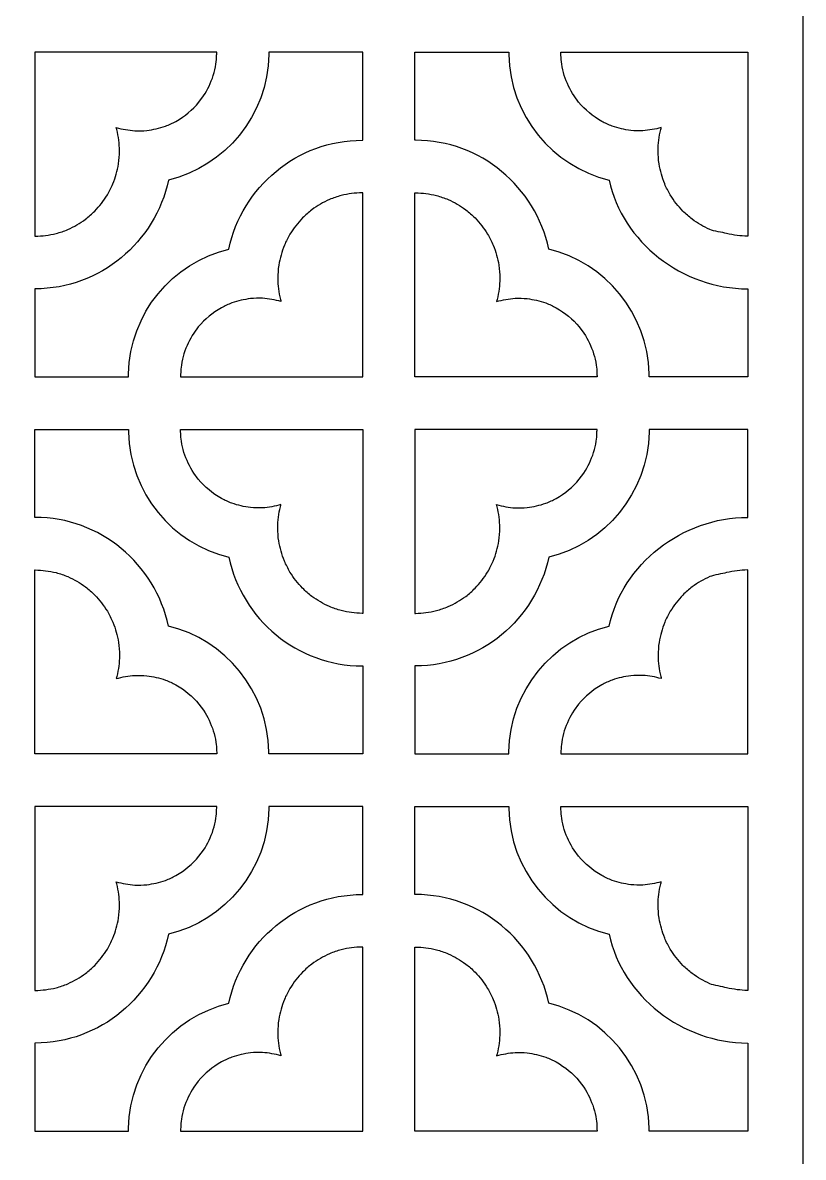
# Model space of a CAD drawing. Header units: centimetres. Extents: x -20.1 to -15.7, y -9 to 9.
# Drawn here: x -18.515 to -15.659, y 0.584 to 4.736 of the extents above; entities that cross this region are included whole.
import ezdxf

# ---------------------------------------------------------------- set-up
doc = ezdxf.new("R2010")
doc.units = ezdxf.units.CM
doc.header["$MEASUREMENT"] = 0
doc.layers.add('layer 1', color=7, linetype='Continuous')

msp = doc.modelspace()

# ---------------------------------------------------------------- linework, layer by layer
at = {"layer": 'layer 1', "color": 250}
for points, knots in [([(-20.08518, 9.00078), (-20.08518, 9.00078), (-15.65871, 9.00078), (-15.65871, 9.00078), (-15.65871, 9.00078), (-15.65871, 9.00078), (-15.65871, -9.00021), (-15.65871, -9.00021), (-15.65871, -9.00021), (-15.65871, -9.00021), (-20.08518, -9.00021), (-20.08518, -9.00021), (-20.08518, -9.00021), (-20.08518, -9.00021), (-20.08518, 9.00078), (-20.08518, 9.00078)], [0, 0, 0, 0, 0.2, 0.2, 0.2, 0.2, 0.4, 0.4, 0.4, 0.4, 0.6, 0.6, 0.6, 0.6, 1, 1, 1, 1]), ([(-18.12825, 3.43991), (-18.12825, 3.43991), (-18.47101, 3.43991), (-18.47101, 3.43991), (-18.47101, 3.43991), (-18.47101, 3.43991), (-18.47101, 3.76186), (-18.47101, 3.76186), (-18.47101, 3.76186), (-18.47045, 3.76186), (-18.47009, 3.76186), (-18.47, 3.76186), (-18.47, 3.76186), (-18.23105, 3.76186), (-18.03039, 3.93295), (-17.98171, 4.16012), (-17.98171, 4.16012), (-17.77433, 4.20938), (-17.61849, 4.39642), (-17.61458, 4.61979), (-17.61458, 4.61979), (-17.61456, 4.62088), (-17.61454, 4.62408), (-17.61453, 4.62762), (-17.61453, 4.62762), (-17.61453, 4.62762), (-17.27069, 4.62762), (-17.27069, 4.62762), (-17.27069, 4.62762), (-17.27069, 4.62762), (-17.27069, 4.30563), (-17.27069, 4.30563), (-17.27069, 4.30563), (-17.27176, 4.30563), (-17.27258, 4.30563), (-17.27279, 4.30563), (-17.27279, 4.30563), (-17.51174, 4.30563), (-17.7124, 4.13455), (-17.76109, 3.90737), (-17.76109, 3.90737), (-17.96759, 3.85832), (-18.12299, 3.67264), (-18.12815, 3.45052), (-18.12815, 3.45052), (-18.12819, 3.44874), (-18.12823, 3.44432), (-18.12825, 3.43991)], [0, 0, 0, 0, 0.0769231, 0.0769231, 0.0769231, 0.0769231, 0.1538462, 0.1538462, 0.1538462, 0.1538462, 0.2307692, 0.2307692, 0.2307692, 0.2307692, 0.3076923, 0.3076923, 0.3076923, 0.3076923, 0.3846154, 0.3846154, 0.3846154, 0.3846154, 0.4615385, 0.4615385, 0.4615385, 0.4615385, 0.5384615, 0.5384615, 0.5384615, 0.5384615, 0.6153846, 0.6153846, 0.6153846, 0.6153846, 0.6923077, 0.6923077, 0.6923077, 0.6923077, 0.7692308, 0.7692308, 0.7692308, 0.7692308, 0.8461538, 0.8461538, 0.8461538, 0.8461538, 1, 1, 1, 1]), ([(-17.80534, 4.62762), (-17.80538, 4.62306), (-17.80543, 4.61863), (-17.80549, 4.61693), (-17.80549, 4.61693), (-17.80588, 4.60629), (-17.80678, 4.5956), (-17.80818, 4.5845), (-17.80818, 4.5845), (-17.8107, 4.57028), (-17.81377, 4.55686), (-17.81769, 4.54297), (-17.81769, 4.54297), (-17.82692, 4.51547), (-17.83811, 4.49206), (-17.85363, 4.46762), (-17.85363, 4.46762), (-17.85363, 4.46762), (-17.87017, 4.44529), (-17.87017, 4.44529), (-17.87017, 4.44529), (-17.8954, 4.41587), (-17.92147, 4.39408), (-17.95485, 4.37464), (-17.95485, 4.37464), (-17.96734, 4.36816), (-17.97957, 4.36256), (-17.99263, 4.35734), (-17.99263, 4.35734), (-18.0156, 4.34945), (-18.03704, 4.34448), (-18.0611, 4.34137), (-18.0611, 4.34137), (-18.07596, 4.34022), (-18.09014, 4.33987), (-18.10504, 4.34025), (-18.10504, 4.34025), (-18.12871, 4.34208), (-18.14996, 4.3458), (-18.1727, 4.35222), (-18.1727, 4.35222), (-18.17196, 4.34973), (-18.17122, 4.34723), (-18.17051, 4.3447), (-18.17051, 4.3447), (-18.16446, 4.31829), (-18.16147, 4.29396), (-18.16079, 4.26686), (-18.16079, 4.26686), (-18.16119, 4.25071), (-18.16233, 4.23536), (-18.16436, 4.21932), (-18.16436, 4.21932), (-18.16897, 4.19335), (-18.17543, 4.1703), (-18.18504, 4.14575), (-18.18504, 4.14575), (-18.19131, 4.13176), (-18.19794, 4.1187), (-18.20553, 4.10539), (-18.20553, 4.10539), (-18.2194, 4.08356), (-18.23392, 4.0649), (-18.25163, 4.04613), (-18.25163, 4.04613), (-18.2626, 4.03555), (-18.27358, 4.02593), (-18.2855, 4.01646), (-18.2855, 4.01646), (-18.30644, 4.00139), (-18.32677, 3.98954), (-18.35019, 3.97882), (-18.35019, 3.97882), (-18.36443, 3.97312), (-18.37828, 3.96837), (-18.393, 3.96413), (-18.393, 3.96413), (-18.41913, 3.95801), (-18.4432, 3.95499), (-18.47, 3.9543), (-18.47, 3.9543), (-18.47008, 3.9543), (-18.47044, 3.95431), (-18.47101, 3.95431), (-18.47101, 3.95431), (-18.47101, 3.95431), (-18.47101, 4.62762), (-18.47101, 4.62762), (-18.47101, 4.62762), (-18.47101, 4.62762), (-17.80534, 4.62762), (-17.80534, 4.62762)], [0, 0, 0, 0, 0.0416667, 0.0416667, 0.0416667, 0.0416667, 0.0833333, 0.0833333, 0.0833333, 0.0833333, 0.125, 0.125, 0.125, 0.125, 0.1666667, 0.1666667, 0.1666667, 0.1666667, 0.2083333, 0.2083333, 0.2083333, 0.2083333, 0.25, 0.25, 0.25, 0.25, 0.2916667, 0.2916667, 0.2916667, 0.2916667, 0.3333333, 0.3333333, 0.3333333, 0.3333333, 0.375, 0.375, 0.375, 0.375, 0.4166667, 0.4166667, 0.4166667, 0.4166667, 0.4583333, 0.4583333, 0.4583333, 0.4583333, 0.5, 0.5, 0.5, 0.5, 0.5416667, 0.5416667, 0.5416667, 0.5416667, 0.5833333, 0.5833333, 0.5833333, 0.5833333, 0.625, 0.625, 0.625, 0.625, 0.6666667, 0.6666667, 0.6666667, 0.6666667, 0.7083333, 0.7083333, 0.7083333, 0.7083333, 0.75, 0.75, 0.75, 0.75, 0.7916667, 0.7916667, 0.7916667, 0.7916667, 0.8333333, 0.8333333, 0.8333333, 0.8333333, 0.875, 0.875, 0.875, 0.875, 0.9166667, 0.9166667, 0.9166667, 0.9166667, 1, 1, 1, 1]), ([(-16.2228, 3.43991), (-16.2228, 3.43991), (-15.8613, 3.43991), (-15.8613, 3.43991), (-15.8613, 3.43991), (-15.8613, 3.43991), (-15.8613, 3.76186), (-15.8613, 3.76186), (-15.8613, 3.76186), (-15.86186, 3.76186), (-15.86222, 3.76186), (-15.86231, 3.76186), (-15.86231, 3.76186), (-16.10127, 3.76186), (-16.32066, 3.93295), (-16.36935, 4.16012), (-16.36935, 4.16012), (-16.57672, 4.20938), (-16.73256, 4.39642), (-16.73647, 4.61979), (-16.73647, 4.61979), (-16.73649, 4.62088), (-16.73651, 4.62408), (-16.73652, 4.62762), (-16.73652, 4.62762), (-16.73652, 4.62762), (-17.08036, 4.62762), (-17.08036, 4.62762), (-17.08036, 4.62762), (-17.08036, 4.62762), (-17.08036, 4.30563), (-17.08036, 4.30563), (-17.08036, 4.30563), (-17.07929, 4.30563), (-17.07847, 4.30563), (-17.07826, 4.30563), (-17.07826, 4.30563), (-16.83931, 4.30563), (-16.63865, 4.13455), (-16.58997, 3.90737), (-16.58997, 3.90737), (-16.38346, 3.85832), (-16.22806, 3.67264), (-16.2229, 3.45052), (-16.2229, 3.45052), (-16.22286, 3.44874), (-16.22283, 3.44432), (-16.2228, 3.43991)], [0, 0, 0, 0, 0.0769231, 0.0769231, 0.0769231, 0.0769231, 0.1538462, 0.1538462, 0.1538462, 0.1538462, 0.2307692, 0.2307692, 0.2307692, 0.2307692, 0.3076923, 0.3076923, 0.3076923, 0.3076923, 0.3846154, 0.3846154, 0.3846154, 0.3846154, 0.4615385, 0.4615385, 0.4615385, 0.4615385, 0.5384615, 0.5384615, 0.5384615, 0.5384615, 0.6153846, 0.6153846, 0.6153846, 0.6153846, 0.6923077, 0.6923077, 0.6923077, 0.6923077, 0.7692308, 0.7692308, 0.7692308, 0.7692308, 0.8461538, 0.8461538, 0.8461538, 0.8461538, 1, 1, 1, 1]), ([(-16.54571, 4.62762), (-16.54568, 4.62306), (-16.54562, 4.61863), (-16.54556, 4.61693), (-16.54556, 4.61693), (-16.54517, 4.60629), (-16.54428, 4.5956), (-16.54287, 4.5845), (-16.54287, 4.5845), (-16.54035, 4.57028), (-16.53728, 4.55686), (-16.53336, 4.54297), (-16.53336, 4.54297), (-16.52413, 4.51547), (-16.51294, 4.49206), (-16.49742, 4.46762), (-16.49742, 4.46762), (-16.49742, 4.46762), (-16.48088, 4.44529), (-16.48088, 4.44529), (-16.48088, 4.44529), (-16.45565, 4.41587), (-16.42958, 4.39408), (-16.3962, 4.37464), (-16.3962, 4.37464), (-16.38371, 4.36816), (-16.37148, 4.36256), (-16.35842, 4.35734), (-16.35842, 4.35734), (-16.33545, 4.34945), (-16.31401, 4.34448), (-16.28995, 4.34137), (-16.28995, 4.34137), (-16.27509, 4.34022), (-16.26091, 4.33987), (-16.24601, 4.34025), (-16.24601, 4.34025), (-16.22234, 4.34208), (-16.20109, 4.3458), (-16.17835, 4.35222), (-16.17835, 4.35222), (-16.1791, 4.34973), (-16.17983, 4.34723), (-16.18054, 4.3447), (-16.18054, 4.3447), (-16.18659, 4.31829), (-16.18958, 4.29396), (-16.19026, 4.26686), (-16.19026, 4.26686), (-16.18986, 4.25071), (-16.18872, 4.23536), (-16.1867, 4.21932), (-16.1867, 4.21932), (-16.18208, 4.19335), (-16.17562, 4.1703), (-16.16601, 4.14575), (-16.16601, 4.14575), (-16.15974, 4.13176), (-16.15311, 4.1187), (-16.14552, 4.10539), (-16.14552, 4.10539), (-16.13165, 4.08356), (-16.11714, 4.0649), (-16.09942, 4.04613), (-16.09942, 4.04613), (-16.08845, 4.03555), (-16.07747, 4.02593), (-16.06555, 4.01646), (-16.06555, 4.01646), (-16.04461, 4.00139), (-16.02428, 3.98954), (-16.00086, 3.97882), (-16.00086, 3.97882), (-15.98662, 3.97312), (-15.95404, 3.96837), (-15.93931, 3.96413), (-15.93931, 3.96413), (-15.91319, 3.95801), (-15.88911, 3.95499), (-15.86231, 3.9543), (-15.86231, 3.9543), (-15.86223, 3.9543), (-15.86187, 3.95431), (-15.8613, 3.95431), (-15.8613, 3.95431), (-15.8613, 3.95431), (-15.8613, 4.62762), (-15.8613, 4.62762), (-15.8613, 4.62762), (-15.8613, 4.62762), (-16.54571, 4.62762), (-16.54571, 4.62762)], [0, 0, 0, 0, 0.0416667, 0.0416667, 0.0416667, 0.0416667, 0.0833333, 0.0833333, 0.0833333, 0.0833333, 0.125, 0.125, 0.125, 0.125, 0.1666667, 0.1666667, 0.1666667, 0.1666667, 0.2083333, 0.2083333, 0.2083333, 0.2083333, 0.25, 0.25, 0.25, 0.25, 0.2916667, 0.2916667, 0.2916667, 0.2916667, 0.3333333, 0.3333333, 0.3333333, 0.3333333, 0.375, 0.375, 0.375, 0.375, 0.4166667, 0.4166667, 0.4166667, 0.4166667, 0.4583333, 0.4583333, 0.4583333, 0.4583333, 0.5, 0.5, 0.5, 0.5, 0.5416667, 0.5416667, 0.5416667, 0.5416667, 0.5833333, 0.5833333, 0.5833333, 0.5833333, 0.625, 0.625, 0.625, 0.625, 0.6666667, 0.6666667, 0.6666667, 0.6666667, 0.7083333, 0.7083333, 0.7083333, 0.7083333, 0.75, 0.75, 0.75, 0.75, 0.7916667, 0.7916667, 0.7916667, 0.7916667, 0.8333333, 0.8333333, 0.8333333, 0.8333333, 0.875, 0.875, 0.875, 0.875, 0.9166667, 0.9166667, 0.9166667, 0.9166667, 1, 1, 1, 1]), ([(-17.27069, 3.43991), (-17.27069, 3.43991), (-17.93744, 3.43991), (-17.93744, 3.43991), (-17.93744, 3.43991), (-17.93738, 3.44519), (-17.9373, 3.45078), (-17.93719, 3.45322), (-17.93719, 3.45322), (-17.93676, 3.46299), (-17.9359, 3.47282), (-17.93461, 3.48299), (-17.93461, 3.48299), (-17.93209, 3.49721), (-17.92902, 3.51063), (-17.9251, 3.52453), (-17.9251, 3.52453), (-17.91587, 3.55202), (-17.90468, 3.57543), (-17.88916, 3.59987), (-17.88916, 3.59987), (-17.88916, 3.59987), (-17.87262, 3.6222), (-17.87262, 3.6222), (-17.87262, 3.6222), (-17.84739, 3.65162), (-17.82132, 3.67341), (-17.78794, 3.69285), (-17.78794, 3.69285), (-17.77545, 3.69933), (-17.76322, 3.70493), (-17.75016, 3.71015), (-17.75016, 3.71015), (-17.72719, 3.71804), (-17.70575, 3.72301), (-17.68169, 3.72612), (-17.68169, 3.72612), (-17.66683, 3.72727), (-17.65265, 3.72762), (-17.63775, 3.72724), (-17.63775, 3.72724), (-17.61408, 3.72541), (-17.59283, 3.72169), (-17.57009, 3.71527), (-17.57009, 3.71527), (-17.57084, 3.71776), (-17.57157, 3.72026), (-17.57228, 3.72279), (-17.57228, 3.72279), (-17.57833, 3.7492), (-17.58132, 3.77353), (-17.582, 3.80063), (-17.582, 3.80063), (-17.5816, 3.81678), (-17.58046, 3.83213), (-17.57844, 3.84817), (-17.57844, 3.84817), (-17.57382, 3.87415), (-17.56736, 3.89719), (-17.55775, 3.92174), (-17.55775, 3.92174), (-17.55148, 3.93573), (-17.54485, 3.9488), (-17.53726, 3.9621), (-17.53726, 3.9621), (-17.52339, 3.98393), (-17.50888, 4.00259), (-17.49116, 4.02136), (-17.49116, 4.02136), (-17.48019, 4.03194), (-17.46921, 4.04156), (-17.45729, 4.05103), (-17.45729, 4.05103), (-17.43635, 4.06611), (-17.41602, 4.07795), (-17.3926, 4.08868), (-17.3926, 4.08868), (-17.37836, 4.09437), (-17.36451, 4.09912), (-17.34979, 4.10336), (-17.34979, 4.10336), (-17.32366, 4.10948), (-17.29959, 4.1125), (-17.27279, 4.11319), (-17.27279, 4.11319), (-17.27258, 4.11318), (-17.27176, 4.11318), (-17.27069, 4.11317), (-17.27069, 4.11317), (-17.27069, 4.11317), (-17.27069, 3.43991), (-17.27069, 3.43991)], [0, 0, 0, 0, 0.0416667, 0.0416667, 0.0416667, 0.0416667, 0.0833333, 0.0833333, 0.0833333, 0.0833333, 0.125, 0.125, 0.125, 0.125, 0.1666667, 0.1666667, 0.1666667, 0.1666667, 0.2083333, 0.2083333, 0.2083333, 0.2083333, 0.25, 0.25, 0.25, 0.25, 0.2916667, 0.2916667, 0.2916667, 0.2916667, 0.3333333, 0.3333333, 0.3333333, 0.3333333, 0.375, 0.375, 0.375, 0.375, 0.4166667, 0.4166667, 0.4166667, 0.4166667, 0.4583333, 0.4583333, 0.4583333, 0.4583333, 0.5, 0.5, 0.5, 0.5, 0.5416667, 0.5416667, 0.5416667, 0.5416667, 0.5833333, 0.5833333, 0.5833333, 0.5833333, 0.625, 0.625, 0.625, 0.625, 0.6666667, 0.6666667, 0.6666667, 0.6666667, 0.7083333, 0.7083333, 0.7083333, 0.7083333, 0.75, 0.75, 0.75, 0.75, 0.7916667, 0.7916667, 0.7916667, 0.7916667, 0.8333333, 0.8333333, 0.8333333, 0.8333333, 0.875, 0.875, 0.875, 0.875, 0.9166667, 0.9166667, 0.9166667, 0.9166667, 1, 1, 1, 1]), ([(-17.08036, 3.43991), (-17.08036, 3.43991), (-16.41361, 3.43991), (-16.41361, 3.43991), (-16.41361, 3.43991), (-16.41367, 3.44519), (-16.41375, 3.45078), (-16.41386, 3.45322), (-16.41386, 3.45322), (-16.41429, 3.46299), (-16.41515, 3.47282), (-16.41644, 3.48299), (-16.41644, 3.48299), (-16.41896, 3.49721), (-16.42203, 3.51063), (-16.42595, 3.52453), (-16.42595, 3.52453), (-16.43518, 3.55202), (-16.44637, 3.57543), (-16.46189, 3.59987), (-16.46189, 3.59987), (-16.46189, 3.59987), (-16.47843, 3.6222), (-16.47843, 3.6222), (-16.47843, 3.6222), (-16.50366, 3.65162), (-16.52973, 3.67341), (-16.56311, 3.69285), (-16.56311, 3.69285), (-16.5756, 3.69933), (-16.58783, 3.70493), (-16.60089, 3.71015), (-16.60089, 3.71015), (-16.62386, 3.71804), (-16.6453, 3.72301), (-16.66936, 3.72612), (-16.66936, 3.72612), (-16.68422, 3.72727), (-16.6984, 3.72762), (-16.7133, 3.72724), (-16.7133, 3.72724), (-16.73697, 3.72541), (-16.75822, 3.72169), (-16.78096, 3.71527), (-16.78096, 3.71527), (-16.78022, 3.71776), (-16.77948, 3.72026), (-16.77877, 3.72279), (-16.77877, 3.72279), (-16.77272, 3.7492), (-16.76973, 3.77353), (-16.76905, 3.80063), (-16.76905, 3.80063), (-16.76945, 3.81678), (-16.77059, 3.83213), (-16.77262, 3.84817), (-16.77262, 3.84817), (-16.77723, 3.87415), (-16.78369, 3.89719), (-16.7933, 3.92174), (-16.7933, 3.92174), (-16.79957, 3.93573), (-16.8062, 3.9488), (-16.81379, 3.9621), (-16.81379, 3.9621), (-16.82766, 3.98393), (-16.84218, 4.00259), (-16.85989, 4.02136), (-16.85989, 4.02136), (-16.87086, 4.03194), (-16.88184, 4.04156), (-16.89376, 4.05103), (-16.89376, 4.05103), (-16.9147, 4.06611), (-16.93503, 4.07795), (-16.95845, 4.08868), (-16.95845, 4.08868), (-16.97269, 4.09437), (-16.98654, 4.09912), (-17.00126, 4.10336), (-17.00126, 4.10336), (-17.02739, 4.10948), (-17.05146, 4.1125), (-17.07826, 4.11319), (-17.07826, 4.11319), (-17.07847, 4.11318), (-17.07929, 4.11318), (-17.08036, 4.11317), (-17.08036, 4.11317), (-17.08036, 4.11317), (-17.08036, 3.43991), (-17.08036, 3.43991)], [0, 0, 0, 0, 0.0416667, 0.0416667, 0.0416667, 0.0416667, 0.0833333, 0.0833333, 0.0833333, 0.0833333, 0.125, 0.125, 0.125, 0.125, 0.1666667, 0.1666667, 0.1666667, 0.1666667, 0.2083333, 0.2083333, 0.2083333, 0.2083333, 0.25, 0.25, 0.25, 0.25, 0.2916667, 0.2916667, 0.2916667, 0.2916667, 0.3333333, 0.3333333, 0.3333333, 0.3333333, 0.375, 0.375, 0.375, 0.375, 0.4166667, 0.4166667, 0.4166667, 0.4166667, 0.4583333, 0.4583333, 0.4583333, 0.4583333, 0.5, 0.5, 0.5, 0.5, 0.5416667, 0.5416667, 0.5416667, 0.5416667, 0.5833333, 0.5833333, 0.5833333, 0.5833333, 0.625, 0.625, 0.625, 0.625, 0.6666667, 0.6666667, 0.6666667, 0.6666667, 0.7083333, 0.7083333, 0.7083333, 0.7083333, 0.75, 0.75, 0.75, 0.75, 0.7916667, 0.7916667, 0.7916667, 0.7916667, 0.8333333, 0.8333333, 0.8333333, 0.8333333, 0.875, 0.875, 0.875, 0.875, 0.9166667, 0.9166667, 0.9166667, 0.9166667, 1, 1, 1, 1]), ([(-18.12825, 3.24753), (-18.12825, 3.24753), (-18.47101, 3.24753), (-18.47101, 3.24753), (-18.47101, 3.24753), (-18.47101, 3.24753), (-18.47101, 2.92559), (-18.47101, 2.92559), (-18.47101, 2.92559), (-18.47045, 2.92559), (-18.47009, 2.92559), (-18.47, 2.92559), (-18.47, 2.92559), (-18.23105, 2.92559), (-18.03039, 2.7545), (-17.98171, 2.52732), (-17.98171, 2.52732), (-17.77433, 2.47806), (-17.61849, 2.29102), (-17.61458, 2.06766), (-17.61458, 2.06766), (-17.61456, 2.06657), (-17.61454, 2.06337), (-17.61453, 2.05983), (-17.61453, 2.05983), (-17.61453, 2.05983), (-17.27069, 2.05983), (-17.27069, 2.05983), (-17.27069, 2.05983), (-17.27069, 2.05983), (-17.27069, 2.38182), (-17.27069, 2.38182), (-17.27069, 2.38182), (-17.27176, 2.38182), (-17.27258, 2.38181), (-17.27279, 2.38181), (-17.27279, 2.38181), (-17.51174, 2.38181), (-17.7124, 2.5529), (-17.76109, 2.78008), (-17.76109, 2.78008), (-17.96759, 2.82913), (-18.12299, 3.0148), (-18.12815, 3.23693), (-18.12815, 3.23693), (-18.12819, 3.2387), (-18.12823, 3.24312), (-18.12825, 3.24753)], [0, 0, 0, 0, 0.0769231, 0.0769231, 0.0769231, 0.0769231, 0.1538462, 0.1538462, 0.1538462, 0.1538462, 0.2307692, 0.2307692, 0.2307692, 0.2307692, 0.3076923, 0.3076923, 0.3076923, 0.3076923, 0.3846154, 0.3846154, 0.3846154, 0.3846154, 0.4615385, 0.4615385, 0.4615385, 0.4615385, 0.5384615, 0.5384615, 0.5384615, 0.5384615, 0.6153846, 0.6153846, 0.6153846, 0.6153846, 0.6923077, 0.6923077, 0.6923077, 0.6923077, 0.7692308, 0.7692308, 0.7692308, 0.7692308, 0.8461538, 0.8461538, 0.8461538, 0.8461538, 1, 1, 1, 1]), ([(-17.27069, 3.24753), (-17.27069, 3.24753), (-17.93744, 3.24753), (-17.93744, 3.24753), (-17.93744, 3.24753), (-17.93738, 3.24225), (-17.9373, 3.23666), (-17.93719, 3.23422), (-17.93719, 3.23422), (-17.93676, 3.22446), (-17.9359, 3.21463), (-17.93461, 3.20445), (-17.93461, 3.20445), (-17.93209, 3.19023), (-17.92902, 3.17682), (-17.9251, 3.16292), (-17.9251, 3.16292), (-17.91587, 3.13542), (-17.90468, 3.11201), (-17.88916, 3.08758), (-17.88916, 3.08758), (-17.88916, 3.08758), (-17.87262, 3.06525), (-17.87262, 3.06525), (-17.87262, 3.06525), (-17.84739, 3.03582), (-17.82132, 3.01404), (-17.78794, 2.9946), (-17.78794, 2.9946), (-17.77545, 2.98811), (-17.76322, 2.98251), (-17.75016, 2.97729), (-17.75016, 2.97729), (-17.72719, 2.96941), (-17.70575, 2.96443), (-17.68169, 2.96132), (-17.68169, 2.96132), (-17.66683, 2.96018), (-17.65265, 2.95982), (-17.63775, 2.96021), (-17.63775, 2.96021), (-17.61408, 2.96204), (-17.59283, 2.96576), (-17.57009, 2.97217), (-17.57009, 2.97217), (-17.57084, 2.96969), (-17.57157, 2.96718), (-17.57228, 2.96465), (-17.57228, 2.96465), (-17.57833, 2.93825), (-17.58132, 2.91392), (-17.582, 2.88681), (-17.582, 2.88681), (-17.5816, 2.87066), (-17.58046, 2.85531), (-17.57844, 2.83928), (-17.57844, 2.83928), (-17.57382, 2.8133), (-17.56736, 2.79025), (-17.55775, 2.7657), (-17.55775, 2.7657), (-17.55148, 2.75172), (-17.54485, 2.73865), (-17.53726, 2.72534), (-17.53726, 2.72534), (-17.52339, 2.70351), (-17.50888, 2.68486), (-17.49116, 2.66608), (-17.49116, 2.66608), (-17.48019, 2.65551), (-17.46921, 2.64589), (-17.45729, 2.63641), (-17.45729, 2.63641), (-17.43635, 2.62134), (-17.41602, 2.6095), (-17.3926, 2.59877), (-17.3926, 2.59877), (-17.37836, 2.59308), (-17.36451, 2.58833), (-17.34979, 2.58409), (-17.34979, 2.58409), (-17.32366, 2.57797), (-17.29959, 2.57495), (-17.27279, 2.57426), (-17.27279, 2.57426), (-17.27258, 2.57426), (-17.27176, 2.57427), (-17.27069, 2.57427), (-17.27069, 2.57427), (-17.27069, 2.57427), (-17.27069, 3.24753), (-17.27069, 3.24753)], [0, 0, 0, 0, 0.0416667, 0.0416667, 0.0416667, 0.0416667, 0.0833333, 0.0833333, 0.0833333, 0.0833333, 0.125, 0.125, 0.125, 0.125, 0.1666667, 0.1666667, 0.1666667, 0.1666667, 0.2083333, 0.2083333, 0.2083333, 0.2083333, 0.25, 0.25, 0.25, 0.25, 0.2916667, 0.2916667, 0.2916667, 0.2916667, 0.3333333, 0.3333333, 0.3333333, 0.3333333, 0.375, 0.375, 0.375, 0.375, 0.4166667, 0.4166667, 0.4166667, 0.4166667, 0.4583333, 0.4583333, 0.4583333, 0.4583333, 0.5, 0.5, 0.5, 0.5, 0.5416667, 0.5416667, 0.5416667, 0.5416667, 0.5833333, 0.5833333, 0.5833333, 0.5833333, 0.625, 0.625, 0.625, 0.625, 0.6666667, 0.6666667, 0.6666667, 0.6666667, 0.7083333, 0.7083333, 0.7083333, 0.7083333, 0.75, 0.75, 0.75, 0.75, 0.7916667, 0.7916667, 0.7916667, 0.7916667, 0.8333333, 0.8333333, 0.8333333, 0.8333333, 0.875, 0.875, 0.875, 0.875, 0.9166667, 0.9166667, 0.9166667, 0.9166667, 1, 1, 1, 1]), ([(-17.08036, 3.24753), (-17.08036, 3.24753), (-16.41361, 3.24753), (-16.41361, 3.24753), (-16.41361, 3.24753), (-16.41367, 3.24225), (-16.41375, 3.23666), (-16.41386, 3.23422), (-16.41386, 3.23422), (-16.41429, 3.22446), (-16.41515, 3.21463), (-16.41644, 3.20445), (-16.41644, 3.20445), (-16.41896, 3.19023), (-16.42203, 3.17682), (-16.42595, 3.16292), (-16.42595, 3.16292), (-16.43518, 3.13542), (-16.44637, 3.11201), (-16.46189, 3.08758), (-16.46189, 3.08758), (-16.46189, 3.08758), (-16.47843, 3.06525), (-16.47843, 3.06525), (-16.47843, 3.06525), (-16.50366, 3.03582), (-16.52973, 3.01404), (-16.56311, 2.9946), (-16.56311, 2.9946), (-16.5756, 2.98811), (-16.58783, 2.98251), (-16.60089, 2.97729), (-16.60089, 2.97729), (-16.62386, 2.96941), (-16.6453, 2.96443), (-16.66936, 2.96132), (-16.66936, 2.96132), (-16.68422, 2.96018), (-16.6984, 2.95982), (-16.7133, 2.96021), (-16.7133, 2.96021), (-16.73697, 2.96204), (-16.75822, 2.96576), (-16.78096, 2.97217), (-16.78096, 2.97217), (-16.78022, 2.96969), (-16.77948, 2.96718), (-16.77877, 2.96465), (-16.77877, 2.96465), (-16.77272, 2.93825), (-16.76973, 2.91392), (-16.76905, 2.88681), (-16.76905, 2.88681), (-16.76945, 2.87066), (-16.77059, 2.85531), (-16.77262, 2.83928), (-16.77262, 2.83928), (-16.77723, 2.8133), (-16.78369, 2.79025), (-16.7933, 2.7657), (-16.7933, 2.7657), (-16.79957, 2.75172), (-16.8062, 2.73865), (-16.81379, 2.72534), (-16.81379, 2.72534), (-16.82766, 2.70351), (-16.84218, 2.68486), (-16.85989, 2.66608), (-16.85989, 2.66608), (-16.87086, 2.65551), (-16.88184, 2.64589), (-16.89376, 2.63641), (-16.89376, 2.63641), (-16.9147, 2.62134), (-16.93503, 2.6095), (-16.95845, 2.59877), (-16.95845, 2.59877), (-16.97269, 2.59308), (-16.98654, 2.58833), (-17.00126, 2.58409), (-17.00126, 2.58409), (-17.02739, 2.57797), (-17.05146, 2.57495), (-17.07826, 2.57426), (-17.07826, 2.57426), (-17.07847, 2.57426), (-17.07929, 2.57427), (-17.08036, 2.57427), (-17.08036, 2.57427), (-17.08036, 2.57427), (-17.08036, 3.24753), (-17.08036, 3.24753)], [0, 0, 0, 0, 0.0416667, 0.0416667, 0.0416667, 0.0416667, 0.0833333, 0.0833333, 0.0833333, 0.0833333, 0.125, 0.125, 0.125, 0.125, 0.1666667, 0.1666667, 0.1666667, 0.1666667, 0.2083333, 0.2083333, 0.2083333, 0.2083333, 0.25, 0.25, 0.25, 0.25, 0.2916667, 0.2916667, 0.2916667, 0.2916667, 0.3333333, 0.3333333, 0.3333333, 0.3333333, 0.375, 0.375, 0.375, 0.375, 0.4166667, 0.4166667, 0.4166667, 0.4166667, 0.4583333, 0.4583333, 0.4583333, 0.4583333, 0.5, 0.5, 0.5, 0.5, 0.5416667, 0.5416667, 0.5416667, 0.5416667, 0.5833333, 0.5833333, 0.5833333, 0.5833333, 0.625, 0.625, 0.625, 0.625, 0.6666667, 0.6666667, 0.6666667, 0.6666667, 0.7083333, 0.7083333, 0.7083333, 0.7083333, 0.75, 0.75, 0.75, 0.75, 0.7916667, 0.7916667, 0.7916667, 0.7916667, 0.8333333, 0.8333333, 0.8333333, 0.8333333, 0.875, 0.875, 0.875, 0.875, 0.9166667, 0.9166667, 0.9166667, 0.9166667, 1, 1, 1, 1]), ([(-16.2228, 3.24753), (-16.2228, 3.24753), (-15.8613, 3.24753), (-15.8613, 3.24753), (-15.8613, 3.24753), (-15.8613, 3.24753), (-15.8613, 2.92559), (-15.8613, 2.92559), (-15.8613, 2.92559), (-15.86186, 2.92559), (-15.86222, 2.92559), (-15.86231, 2.92559), (-15.86231, 2.92559), (-16.10127, 2.92559), (-16.32066, 2.7545), (-16.36935, 2.52732), (-16.36935, 2.52732), (-16.57672, 2.47806), (-16.73256, 2.29102), (-16.73647, 2.06766), (-16.73647, 2.06766), (-16.73649, 2.06657), (-16.73651, 2.06337), (-16.73652, 2.05983), (-16.73652, 2.05983), (-16.73652, 2.05983), (-17.08036, 2.05983), (-17.08036, 2.05983), (-17.08036, 2.05983), (-17.08036, 2.05983), (-17.08036, 2.38182), (-17.08036, 2.38182), (-17.08036, 2.38182), (-17.07929, 2.38182), (-17.07847, 2.38181), (-17.07826, 2.38181), (-17.07826, 2.38181), (-16.83931, 2.38181), (-16.63865, 2.5529), (-16.58997, 2.78008), (-16.58997, 2.78008), (-16.38346, 2.82913), (-16.22806, 3.0148), (-16.2229, 3.23693), (-16.2229, 3.23693), (-16.22286, 3.2387), (-16.22283, 3.24312), (-16.2228, 3.24753)], [0, 0, 0, 0, 0.0769231, 0.0769231, 0.0769231, 0.0769231, 0.1538462, 0.1538462, 0.1538462, 0.1538462, 0.2307692, 0.2307692, 0.2307692, 0.2307692, 0.3076923, 0.3076923, 0.3076923, 0.3076923, 0.3846154, 0.3846154, 0.3846154, 0.3846154, 0.4615385, 0.4615385, 0.4615385, 0.4615385, 0.5384615, 0.5384615, 0.5384615, 0.5384615, 0.6153846, 0.6153846, 0.6153846, 0.6153846, 0.6923077, 0.6923077, 0.6923077, 0.6923077, 0.7692308, 0.7692308, 0.7692308, 0.7692308, 0.8461538, 0.8461538, 0.8461538, 0.8461538, 1, 1, 1, 1]), ([(-17.80534, 2.05983), (-17.80538, 2.06438), (-17.80543, 2.06882), (-17.80549, 2.07052), (-17.80549, 2.07052), (-17.80588, 2.08116), (-17.80678, 2.09184), (-17.80818, 2.10295), (-17.80818, 2.10295), (-17.8107, 2.11716), (-17.81377, 2.13058), (-17.81769, 2.14448), (-17.81769, 2.14448), (-17.82692, 2.17198), (-17.83811, 2.19539), (-17.85363, 2.21982), (-17.85363, 2.21982), (-17.85363, 2.21982), (-17.87017, 2.24215), (-17.87017, 2.24215), (-17.87017, 2.24215), (-17.8954, 2.27158), (-17.92147, 2.29336), (-17.95485, 2.3128), (-17.95485, 2.3128), (-17.96734, 2.31929), (-17.97957, 2.32489), (-17.99263, 2.33011), (-17.99263, 2.33011), (-18.0156, 2.33799), (-18.03704, 2.34297), (-18.0611, 2.34607), (-18.0611, 2.34607), (-18.07596, 2.34722), (-18.09014, 2.34758), (-18.10504, 2.34719), (-18.10504, 2.34719), (-18.12871, 2.34536), (-18.14996, 2.34164), (-18.1727, 2.33523), (-18.1727, 2.33523), (-18.17196, 2.33771), (-18.17122, 2.34022), (-18.17051, 2.34275), (-18.17051, 2.34275), (-18.16446, 2.36915), (-18.16147, 2.39348), (-18.16079, 2.42059), (-18.16079, 2.42059), (-18.16119, 2.43674), (-18.16233, 2.45209), (-18.16436, 2.46812), (-18.16436, 2.46812), (-18.16897, 2.4941), (-18.17543, 2.51715), (-18.18504, 2.5417), (-18.18504, 2.5417), (-18.19131, 2.55568), (-18.19794, 2.56875), (-18.20553, 2.58206), (-18.20553, 2.58206), (-18.2194, 2.60389), (-18.23392, 2.62254), (-18.25163, 2.64132), (-18.25163, 2.64132), (-18.2626, 2.65189), (-18.27358, 2.66151), (-18.2855, 2.67099), (-18.2855, 2.67099), (-18.30644, 2.68606), (-18.32677, 2.6979), (-18.35019, 2.70863), (-18.35019, 2.70863), (-18.36443, 2.71432), (-18.37828, 2.71907), (-18.393, 2.72331), (-18.393, 2.72331), (-18.41913, 2.72944), (-18.4432, 2.73245), (-18.47, 2.73314), (-18.47, 2.73314), (-18.47008, 2.73314), (-18.47044, 2.73314), (-18.47101, 2.73314), (-18.47101, 2.73314), (-18.47101, 2.73314), (-18.47101, 2.05983), (-18.47101, 2.05983), (-18.47101, 2.05983), (-18.47101, 2.05983), (-17.80534, 2.05983), (-17.80534, 2.05983)], [0, 0, 0, 0, 0.0416667, 0.0416667, 0.0416667, 0.0416667, 0.0833333, 0.0833333, 0.0833333, 0.0833333, 0.125, 0.125, 0.125, 0.125, 0.1666667, 0.1666667, 0.1666667, 0.1666667, 0.2083333, 0.2083333, 0.2083333, 0.2083333, 0.25, 0.25, 0.25, 0.25, 0.2916667, 0.2916667, 0.2916667, 0.2916667, 0.3333333, 0.3333333, 0.3333333, 0.3333333, 0.375, 0.375, 0.375, 0.375, 0.4166667, 0.4166667, 0.4166667, 0.4166667, 0.4583333, 0.4583333, 0.4583333, 0.4583333, 0.5, 0.5, 0.5, 0.5, 0.5416667, 0.5416667, 0.5416667, 0.5416667, 0.5833333, 0.5833333, 0.5833333, 0.5833333, 0.625, 0.625, 0.625, 0.625, 0.6666667, 0.6666667, 0.6666667, 0.6666667, 0.7083333, 0.7083333, 0.7083333, 0.7083333, 0.75, 0.75, 0.75, 0.75, 0.7916667, 0.7916667, 0.7916667, 0.7916667, 0.8333333, 0.8333333, 0.8333333, 0.8333333, 0.875, 0.875, 0.875, 0.875, 0.9166667, 0.9166667, 0.9166667, 0.9166667, 1, 1, 1, 1]), ([(-16.54571, 2.05983), (-16.54568, 2.06438), (-16.54562, 2.06882), (-16.54556, 2.07052), (-16.54556, 2.07052), (-16.54517, 2.08116), (-16.54428, 2.09184), (-16.54287, 2.10295), (-16.54287, 2.10295), (-16.54035, 2.11716), (-16.53728, 2.13058), (-16.53336, 2.14448), (-16.53336, 2.14448), (-16.52413, 2.17198), (-16.51294, 2.19539), (-16.49742, 2.21982), (-16.49742, 2.21982), (-16.49742, 2.21982), (-16.48088, 2.24215), (-16.48088, 2.24215), (-16.48088, 2.24215), (-16.45565, 2.27158), (-16.42958, 2.29336), (-16.3962, 2.3128), (-16.3962, 2.3128), (-16.38371, 2.31929), (-16.37148, 2.32489), (-16.35842, 2.33011), (-16.35842, 2.33011), (-16.33545, 2.33799), (-16.31401, 2.34297), (-16.28995, 2.34607), (-16.28995, 2.34607), (-16.27509, 2.34722), (-16.26091, 2.34758), (-16.24601, 2.34719), (-16.24601, 2.34719), (-16.22234, 2.34536), (-16.20109, 2.34164), (-16.17835, 2.33523), (-16.17835, 2.33523), (-16.1791, 2.33771), (-16.17983, 2.34022), (-16.18054, 2.34275), (-16.18054, 2.34275), (-16.18659, 2.36915), (-16.18958, 2.39348), (-16.19026, 2.42059), (-16.19026, 2.42059), (-16.18986, 2.43674), (-16.18872, 2.45209), (-16.1867, 2.46812), (-16.1867, 2.46812), (-16.18208, 2.4941), (-16.17562, 2.51715), (-16.16601, 2.5417), (-16.16601, 2.5417), (-16.15974, 2.55568), (-16.15311, 2.56875), (-16.14552, 2.58206), (-16.14552, 2.58206), (-16.13165, 2.60389), (-16.11714, 2.62254), (-16.09942, 2.64132), (-16.09942, 2.64132), (-16.08845, 2.65189), (-16.07747, 2.66151), (-16.06555, 2.67099), (-16.06555, 2.67099), (-16.04461, 2.68606), (-16.02428, 2.6979), (-16.00086, 2.70863), (-16.00086, 2.70863), (-15.98662, 2.71432), (-15.95404, 2.71907), (-15.93931, 2.72331), (-15.93931, 2.72331), (-15.91319, 2.72944), (-15.88911, 2.73245), (-15.86231, 2.73314), (-15.86231, 2.73314), (-15.86223, 2.73314), (-15.86187, 2.73314), (-15.8613, 2.73314), (-15.8613, 2.73314), (-15.8613, 2.73314), (-15.8613, 2.05983), (-15.8613, 2.05983), (-15.8613, 2.05983), (-15.8613, 2.05983), (-16.54571, 2.05983), (-16.54571, 2.05983)], [0, 0, 0, 0, 0.0416667, 0.0416667, 0.0416667, 0.0416667, 0.0833333, 0.0833333, 0.0833333, 0.0833333, 0.125, 0.125, 0.125, 0.125, 0.1666667, 0.1666667, 0.1666667, 0.1666667, 0.2083333, 0.2083333, 0.2083333, 0.2083333, 0.25, 0.25, 0.25, 0.25, 0.2916667, 0.2916667, 0.2916667, 0.2916667, 0.3333333, 0.3333333, 0.3333333, 0.3333333, 0.375, 0.375, 0.375, 0.375, 0.4166667, 0.4166667, 0.4166667, 0.4166667, 0.4583333, 0.4583333, 0.4583333, 0.4583333, 0.5, 0.5, 0.5, 0.5, 0.5416667, 0.5416667, 0.5416667, 0.5416667, 0.5833333, 0.5833333, 0.5833333, 0.5833333, 0.625, 0.625, 0.625, 0.625, 0.6666667, 0.6666667, 0.6666667, 0.6666667, 0.7083333, 0.7083333, 0.7083333, 0.7083333, 0.75, 0.75, 0.75, 0.75, 0.7916667, 0.7916667, 0.7916667, 0.7916667, 0.8333333, 0.8333333, 0.8333333, 0.8333333, 0.875, 0.875, 0.875, 0.875, 0.9166667, 0.9166667, 0.9166667, 0.9166667, 1, 1, 1, 1]), ([(-18.12825, 0.67974), (-18.12825, 0.67974), (-18.47101, 0.67974), (-18.47101, 0.67974), (-18.47101, 0.67974), (-18.47101, 0.67974), (-18.47101, 1.00168), (-18.47101, 1.00168), (-18.47101, 1.00168), (-18.47045, 1.00168), (-18.47009, 1.00168), (-18.47, 1.00168), (-18.47, 1.00168), (-18.23105, 1.00168), (-18.03039, 1.17277), (-17.98171, 1.39995), (-17.98171, 1.39995), (-17.77433, 1.4492), (-17.61849, 1.63624), (-17.61458, 1.85961), (-17.61458, 1.85961), (-17.61456, 1.8607), (-17.61454, 1.8639), (-17.61453, 1.86744), (-17.61453, 1.86744), (-17.61453, 1.86744), (-17.27069, 1.86744), (-17.27069, 1.86744), (-17.27069, 1.86744), (-17.27069, 1.86744), (-17.27069, 1.54545), (-17.27069, 1.54545), (-17.27069, 1.54545), (-17.27176, 1.54545), (-17.27258, 1.54546), (-17.27279, 1.54546), (-17.27279, 1.54546), (-17.51174, 1.54546), (-17.7124, 1.37437), (-17.76109, 1.14719), (-17.76109, 1.14719), (-17.96759, 1.09814), (-18.12299, 0.91246), (-18.12815, 0.69034), (-18.12815, 0.69034), (-18.12819, 0.68857), (-18.12823, 0.68414), (-18.12825, 0.67974)], [0, 0, 0, 0, 0.0769231, 0.0769231, 0.0769231, 0.0769231, 0.1538462, 0.1538462, 0.1538462, 0.1538462, 0.2307692, 0.2307692, 0.2307692, 0.2307692, 0.3076923, 0.3076923, 0.3076923, 0.3076923, 0.3846154, 0.3846154, 0.3846154, 0.3846154, 0.4615385, 0.4615385, 0.4615385, 0.4615385, 0.5384615, 0.5384615, 0.5384615, 0.5384615, 0.6153846, 0.6153846, 0.6153846, 0.6153846, 0.6923077, 0.6923077, 0.6923077, 0.6923077, 0.7692308, 0.7692308, 0.7692308, 0.7692308, 0.8461538, 0.8461538, 0.8461538, 0.8461538, 1, 1, 1, 1]), ([(-17.80534, 1.86744), (-17.80538, 1.86289), (-17.80543, 1.85845), (-17.80549, 1.85675), (-17.80549, 1.85675), (-17.80588, 1.84611), (-17.80678, 1.83542), (-17.80818, 1.82432), (-17.80818, 1.82432), (-17.8107, 1.8101), (-17.81377, 1.79668), (-17.81769, 1.78279), (-17.81769, 1.78279), (-17.82692, 1.75529), (-17.83811, 1.73188), (-17.85363, 1.70745), (-17.85363, 1.70745), (-17.85363, 1.70745), (-17.87017, 1.68511), (-17.87017, 1.68511), (-17.87017, 1.68511), (-17.8954, 1.65569), (-17.92147, 1.6339), (-17.95485, 1.61447), (-17.95485, 1.61447), (-17.96734, 1.60798), (-17.97957, 1.60238), (-17.99263, 1.59716), (-17.99263, 1.59716), (-18.0156, 1.58927), (-18.03704, 1.5843), (-18.0611, 1.58119), (-18.0611, 1.58119), (-18.07596, 1.58004), (-18.09014, 1.57969), (-18.10504, 1.58008), (-18.10504, 1.58008), (-18.12871, 1.5819), (-18.14996, 1.58563), (-18.1727, 1.59204), (-18.1727, 1.59204), (-18.17196, 1.58955), (-18.17122, 1.58705), (-18.17051, 1.58452), (-18.17051, 1.58452), (-18.16446, 1.55811), (-18.16147, 1.53378), (-18.16079, 1.50668), (-18.16079, 1.50668), (-18.16119, 1.49053), (-18.16233, 1.47518), (-18.16436, 1.45915), (-18.16436, 1.45915), (-18.16897, 1.43317), (-18.17543, 1.41012), (-18.18504, 1.38557), (-18.18504, 1.38557), (-18.19131, 1.37159), (-18.19794, 1.35852), (-18.20553, 1.34521), (-18.20553, 1.34521), (-18.2194, 1.32338), (-18.23392, 1.30473), (-18.25163, 1.28595), (-18.25163, 1.28595), (-18.2626, 1.27537), (-18.27358, 1.26576), (-18.2855, 1.25628), (-18.2855, 1.25628), (-18.30644, 1.24121), (-18.32677, 1.22937), (-18.35019, 1.21864), (-18.35019, 1.21864), (-18.36443, 1.21294), (-18.37828, 1.2082), (-18.393, 1.20395), (-18.393, 1.20395), (-18.41913, 1.19783), (-18.4432, 1.19481), (-18.47, 1.19412), (-18.47, 1.19412), (-18.47008, 1.19412), (-18.47044, 1.19413), (-18.47101, 1.19413), (-18.47101, 1.19413), (-18.47101, 1.19413), (-18.47101, 1.86744), (-18.47101, 1.86744), (-18.47101, 1.86744), (-18.47101, 1.86744), (-17.80534, 1.86744), (-17.80534, 1.86744)], [0, 0, 0, 0, 0.0416667, 0.0416667, 0.0416667, 0.0416667, 0.0833333, 0.0833333, 0.0833333, 0.0833333, 0.125, 0.125, 0.125, 0.125, 0.1666667, 0.1666667, 0.1666667, 0.1666667, 0.2083333, 0.2083333, 0.2083333, 0.2083333, 0.25, 0.25, 0.25, 0.25, 0.2916667, 0.2916667, 0.2916667, 0.2916667, 0.3333333, 0.3333333, 0.3333333, 0.3333333, 0.375, 0.375, 0.375, 0.375, 0.4166667, 0.4166667, 0.4166667, 0.4166667, 0.4583333, 0.4583333, 0.4583333, 0.4583333, 0.5, 0.5, 0.5, 0.5, 0.5416667, 0.5416667, 0.5416667, 0.5416667, 0.5833333, 0.5833333, 0.5833333, 0.5833333, 0.625, 0.625, 0.625, 0.625, 0.6666667, 0.6666667, 0.6666667, 0.6666667, 0.7083333, 0.7083333, 0.7083333, 0.7083333, 0.75, 0.75, 0.75, 0.75, 0.7916667, 0.7916667, 0.7916667, 0.7916667, 0.8333333, 0.8333333, 0.8333333, 0.8333333, 0.875, 0.875, 0.875, 0.875, 0.9166667, 0.9166667, 0.9166667, 0.9166667, 1, 1, 1, 1]), ([(-16.2228, 0.67974), (-16.2228, 0.67974), (-15.8613, 0.67974), (-15.8613, 0.67974), (-15.8613, 0.67974), (-15.8613, 0.67974), (-15.8613, 1.00168), (-15.8613, 1.00168), (-15.8613, 1.00168), (-15.86186, 1.00168), (-15.86222, 1.00168), (-15.86231, 1.00168), (-15.86231, 1.00168), (-16.10127, 1.00168), (-16.32066, 1.17277), (-16.36935, 1.39995), (-16.36935, 1.39995), (-16.57672, 1.4492), (-16.73256, 1.63624), (-16.73647, 1.85961), (-16.73647, 1.85961), (-16.73649, 1.8607), (-16.73651, 1.8639), (-16.73652, 1.86744), (-16.73652, 1.86744), (-16.73652, 1.86744), (-17.08036, 1.86744), (-17.08036, 1.86744), (-17.08036, 1.86744), (-17.08036, 1.86744), (-17.08036, 1.54545), (-17.08036, 1.54545), (-17.08036, 1.54545), (-17.07929, 1.54545), (-17.07847, 1.54546), (-17.07826, 1.54546), (-17.07826, 1.54546), (-16.83931, 1.54546), (-16.63865, 1.37437), (-16.58997, 1.14719), (-16.58997, 1.14719), (-16.38346, 1.09814), (-16.22806, 0.91246), (-16.2229, 0.69034), (-16.2229, 0.69034), (-16.22286, 0.68857), (-16.22283, 0.68414), (-16.2228, 0.67974)], [0, 0, 0, 0, 0.0769231, 0.0769231, 0.0769231, 0.0769231, 0.1538462, 0.1538462, 0.1538462, 0.1538462, 0.2307692, 0.2307692, 0.2307692, 0.2307692, 0.3076923, 0.3076923, 0.3076923, 0.3076923, 0.3846154, 0.3846154, 0.3846154, 0.3846154, 0.4615385, 0.4615385, 0.4615385, 0.4615385, 0.5384615, 0.5384615, 0.5384615, 0.5384615, 0.6153846, 0.6153846, 0.6153846, 0.6153846, 0.6923077, 0.6923077, 0.6923077, 0.6923077, 0.7692308, 0.7692308, 0.7692308, 0.7692308, 0.8461538, 0.8461538, 0.8461538, 0.8461538, 1, 1, 1, 1]), ([(-16.54571, 1.86744), (-16.54568, 1.86289), (-16.54562, 1.85845), (-16.54556, 1.85675), (-16.54556, 1.85675), (-16.54517, 1.84611), (-16.54428, 1.83542), (-16.54287, 1.82432), (-16.54287, 1.82432), (-16.54035, 1.8101), (-16.53728, 1.79668), (-16.53336, 1.78279), (-16.53336, 1.78279), (-16.52413, 1.75529), (-16.51294, 1.73188), (-16.49742, 1.70745), (-16.49742, 1.70745), (-16.49742, 1.70745), (-16.48088, 1.68511), (-16.48088, 1.68511), (-16.48088, 1.68511), (-16.45565, 1.65569), (-16.42958, 1.6339), (-16.3962, 1.61447), (-16.3962, 1.61447), (-16.38371, 1.60798), (-16.37148, 1.60238), (-16.35842, 1.59716), (-16.35842, 1.59716), (-16.33545, 1.58927), (-16.31401, 1.5843), (-16.28995, 1.58119), (-16.28995, 1.58119), (-16.27509, 1.58004), (-16.26091, 1.57969), (-16.24601, 1.58008), (-16.24601, 1.58008), (-16.22234, 1.5819), (-16.20109, 1.58563), (-16.17835, 1.59204), (-16.17835, 1.59204), (-16.1791, 1.58955), (-16.17983, 1.58705), (-16.18054, 1.58452), (-16.18054, 1.58452), (-16.18659, 1.55811), (-16.18958, 1.53378), (-16.19026, 1.50668), (-16.19026, 1.50668), (-16.18986, 1.49053), (-16.18872, 1.47518), (-16.1867, 1.45915), (-16.1867, 1.45915), (-16.18208, 1.43317), (-16.17562, 1.41012), (-16.16601, 1.38557), (-16.16601, 1.38557), (-16.15974, 1.37159), (-16.15311, 1.35852), (-16.14552, 1.34521), (-16.14552, 1.34521), (-16.13165, 1.32338), (-16.11714, 1.30473), (-16.09942, 1.28595), (-16.09942, 1.28595), (-16.08845, 1.27537), (-16.07747, 1.26576), (-16.06555, 1.25628), (-16.06555, 1.25628), (-16.04461, 1.24121), (-16.02428, 1.22937), (-16.00086, 1.21864), (-16.00086, 1.21864), (-15.98662, 1.21294), (-15.95404, 1.2082), (-15.93931, 1.20395), (-15.93931, 1.20395), (-15.91319, 1.19783), (-15.88911, 1.19481), (-15.86231, 1.19412), (-15.86231, 1.19412), (-15.86223, 1.19412), (-15.86187, 1.19413), (-15.8613, 1.19413), (-15.8613, 1.19413), (-15.8613, 1.19413), (-15.8613, 1.86744), (-15.8613, 1.86744), (-15.8613, 1.86744), (-15.8613, 1.86744), (-16.54571, 1.86744), (-16.54571, 1.86744)], [0, 0, 0, 0, 0.0416667, 0.0416667, 0.0416667, 0.0416667, 0.0833333, 0.0833333, 0.0833333, 0.0833333, 0.125, 0.125, 0.125, 0.125, 0.1666667, 0.1666667, 0.1666667, 0.1666667, 0.2083333, 0.2083333, 0.2083333, 0.2083333, 0.25, 0.25, 0.25, 0.25, 0.2916667, 0.2916667, 0.2916667, 0.2916667, 0.3333333, 0.3333333, 0.3333333, 0.3333333, 0.375, 0.375, 0.375, 0.375, 0.4166667, 0.4166667, 0.4166667, 0.4166667, 0.4583333, 0.4583333, 0.4583333, 0.4583333, 0.5, 0.5, 0.5, 0.5, 0.5416667, 0.5416667, 0.5416667, 0.5416667, 0.5833333, 0.5833333, 0.5833333, 0.5833333, 0.625, 0.625, 0.625, 0.625, 0.6666667, 0.6666667, 0.6666667, 0.6666667, 0.7083333, 0.7083333, 0.7083333, 0.7083333, 0.75, 0.75, 0.75, 0.75, 0.7916667, 0.7916667, 0.7916667, 0.7916667, 0.8333333, 0.8333333, 0.8333333, 0.8333333, 0.875, 0.875, 0.875, 0.875, 0.9166667, 0.9166667, 0.9166667, 0.9166667, 1, 1, 1, 1]), ([(-17.27069, 0.67974), (-17.27069, 0.67974), (-17.93744, 0.67974), (-17.93744, 0.67974), (-17.93744, 0.67974), (-17.93738, 0.68501), (-17.9373, 0.6906), (-17.93719, 0.69304), (-17.93719, 0.69304), (-17.93676, 0.70281), (-17.9359, 0.71264), (-17.93461, 0.72282), (-17.93461, 0.72282), (-17.93209, 0.73703), (-17.92902, 0.75045), (-17.9251, 0.76435), (-17.9251, 0.76435), (-17.91587, 0.79185), (-17.90468, 0.81525), (-17.88916, 0.83969), (-17.88916, 0.83969), (-17.88916, 0.83969), (-17.87262, 0.86202), (-17.87262, 0.86202), (-17.87262, 0.86202), (-17.84739, 0.89144), (-17.82132, 0.91323), (-17.78794, 0.93267), (-17.78794, 0.93267), (-17.77545, 0.93915), (-17.76322, 0.94475), (-17.75016, 0.94997), (-17.75016, 0.94997), (-17.72719, 0.95786), (-17.70575, 0.96284), (-17.68169, 0.96594), (-17.68169, 0.96594), (-17.66683, 0.96709), (-17.65265, 0.96744), (-17.63775, 0.96706), (-17.63775, 0.96706), (-17.61408, 0.96523), (-17.59283, 0.96151), (-17.57009, 0.9551), (-17.57009, 0.9551), (-17.57084, 0.95758), (-17.57157, 0.96009), (-17.57228, 0.96262), (-17.57228, 0.96262), (-17.57833, 0.98902), (-17.58132, 1.01335), (-17.582, 1.04045), (-17.582, 1.04045), (-17.5816, 1.05661), (-17.58046, 1.07196), (-17.57844, 1.08799), (-17.57844, 1.08799), (-17.57382, 1.11397), (-17.56736, 1.13702), (-17.55775, 1.16156), (-17.55775, 1.16156), (-17.55148, 1.17555), (-17.54485, 1.18862), (-17.53726, 1.20193), (-17.53726, 1.20193), (-17.52339, 1.22376), (-17.50888, 1.24241), (-17.49116, 1.26119), (-17.49116, 1.26119), (-17.48019, 1.27176), (-17.46921, 1.28138), (-17.45729, 1.29085), (-17.45729, 1.29085), (-17.43635, 1.30593), (-17.41602, 1.31777), (-17.3926, 1.3285), (-17.3926, 1.3285), (-17.37836, 1.33419), (-17.36451, 1.33894), (-17.34979, 1.34318), (-17.34979, 1.34318), (-17.32366, 1.3493), (-17.29959, 1.35232), (-17.27279, 1.35301), (-17.27279, 1.35301), (-17.27258, 1.35301), (-17.27176, 1.353), (-17.27069, 1.35299), (-17.27069, 1.35299), (-17.27069, 1.35299), (-17.27069, 0.67974), (-17.27069, 0.67974)], [0, 0, 0, 0, 0.0416667, 0.0416667, 0.0416667, 0.0416667, 0.0833333, 0.0833333, 0.0833333, 0.0833333, 0.125, 0.125, 0.125, 0.125, 0.1666667, 0.1666667, 0.1666667, 0.1666667, 0.2083333, 0.2083333, 0.2083333, 0.2083333, 0.25, 0.25, 0.25, 0.25, 0.2916667, 0.2916667, 0.2916667, 0.2916667, 0.3333333, 0.3333333, 0.3333333, 0.3333333, 0.375, 0.375, 0.375, 0.375, 0.4166667, 0.4166667, 0.4166667, 0.4166667, 0.4583333, 0.4583333, 0.4583333, 0.4583333, 0.5, 0.5, 0.5, 0.5, 0.5416667, 0.5416667, 0.5416667, 0.5416667, 0.5833333, 0.5833333, 0.5833333, 0.5833333, 0.625, 0.625, 0.625, 0.625, 0.6666667, 0.6666667, 0.6666667, 0.6666667, 0.7083333, 0.7083333, 0.7083333, 0.7083333, 0.75, 0.75, 0.75, 0.75, 0.7916667, 0.7916667, 0.7916667, 0.7916667, 0.8333333, 0.8333333, 0.8333333, 0.8333333, 0.875, 0.875, 0.875, 0.875, 0.9166667, 0.9166667, 0.9166667, 0.9166667, 1, 1, 1, 1]), ([(-17.08036, 0.67974), (-17.08036, 0.67974), (-16.41361, 0.67974), (-16.41361, 0.67974), (-16.41361, 0.67974), (-16.41367, 0.68501), (-16.41375, 0.6906), (-16.41386, 0.69304), (-16.41386, 0.69304), (-16.41429, 0.70281), (-16.41515, 0.71264), (-16.41644, 0.72282), (-16.41644, 0.72282), (-16.41896, 0.73703), (-16.42203, 0.75045), (-16.42595, 0.76435), (-16.42595, 0.76435), (-16.43518, 0.79185), (-16.44637, 0.81525), (-16.46189, 0.83969), (-16.46189, 0.83969), (-16.46189, 0.83969), (-16.47843, 0.86202), (-16.47843, 0.86202), (-16.47843, 0.86202), (-16.50366, 0.89144), (-16.52973, 0.91323), (-16.56311, 0.93267), (-16.56311, 0.93267), (-16.5756, 0.93915), (-16.58783, 0.94475), (-16.60089, 0.94997), (-16.60089, 0.94997), (-16.62386, 0.95786), (-16.6453, 0.96284), (-16.66936, 0.96594), (-16.66936, 0.96594), (-16.68422, 0.96709), (-16.6984, 0.96744), (-16.7133, 0.96706), (-16.7133, 0.96706), (-16.73697, 0.96523), (-16.75822, 0.96151), (-16.78096, 0.9551), (-16.78096, 0.9551), (-16.78022, 0.95758), (-16.77948, 0.96009), (-16.77877, 0.96262), (-16.77877, 0.96262), (-16.77272, 0.98902), (-16.76973, 1.01335), (-16.76905, 1.04045), (-16.76905, 1.04045), (-16.76945, 1.05661), (-16.77059, 1.07196), (-16.77262, 1.08799), (-16.77262, 1.08799), (-16.77723, 1.11397), (-16.78369, 1.13702), (-16.7933, 1.16156), (-16.7933, 1.16156), (-16.79957, 1.17555), (-16.8062, 1.18862), (-16.81379, 1.20193), (-16.81379, 1.20193), (-16.82766, 1.22376), (-16.84218, 1.24241), (-16.85989, 1.26119), (-16.85989, 1.26119), (-16.87086, 1.27176), (-16.88184, 1.28138), (-16.89376, 1.29085), (-16.89376, 1.29085), (-16.9147, 1.30593), (-16.93503, 1.31777), (-16.95845, 1.3285), (-16.95845, 1.3285), (-16.97269, 1.33419), (-16.98654, 1.33894), (-17.00126, 1.34318), (-17.00126, 1.34318), (-17.02739, 1.3493), (-17.05146, 1.35232), (-17.07826, 1.35301), (-17.07826, 1.35301), (-17.07847, 1.35301), (-17.07929, 1.353), (-17.08036, 1.35299), (-17.08036, 1.35299), (-17.08036, 1.35299), (-17.08036, 0.67974), (-17.08036, 0.67974)], [0, 0, 0, 0, 0.0416667, 0.0416667, 0.0416667, 0.0416667, 0.0833333, 0.0833333, 0.0833333, 0.0833333, 0.125, 0.125, 0.125, 0.125, 0.1666667, 0.1666667, 0.1666667, 0.1666667, 0.2083333, 0.2083333, 0.2083333, 0.2083333, 0.25, 0.25, 0.25, 0.25, 0.2916667, 0.2916667, 0.2916667, 0.2916667, 0.3333333, 0.3333333, 0.3333333, 0.3333333, 0.375, 0.375, 0.375, 0.375, 0.4166667, 0.4166667, 0.4166667, 0.4166667, 0.4583333, 0.4583333, 0.4583333, 0.4583333, 0.5, 0.5, 0.5, 0.5, 0.5416667, 0.5416667, 0.5416667, 0.5416667, 0.5833333, 0.5833333, 0.5833333, 0.5833333, 0.625, 0.625, 0.625, 0.625, 0.6666667, 0.6666667, 0.6666667, 0.6666667, 0.7083333, 0.7083333, 0.7083333, 0.7083333, 0.75, 0.75, 0.75, 0.75, 0.7916667, 0.7916667, 0.7916667, 0.7916667, 0.8333333, 0.8333333, 0.8333333, 0.8333333, 0.875, 0.875, 0.875, 0.875, 0.9166667, 0.9166667, 0.9166667, 0.9166667, 1, 1, 1, 1])]:
    msp.add_open_spline(points, degree=3, knots=knots, dxfattribs=at)

doc.saveas('drawing.dxf')
